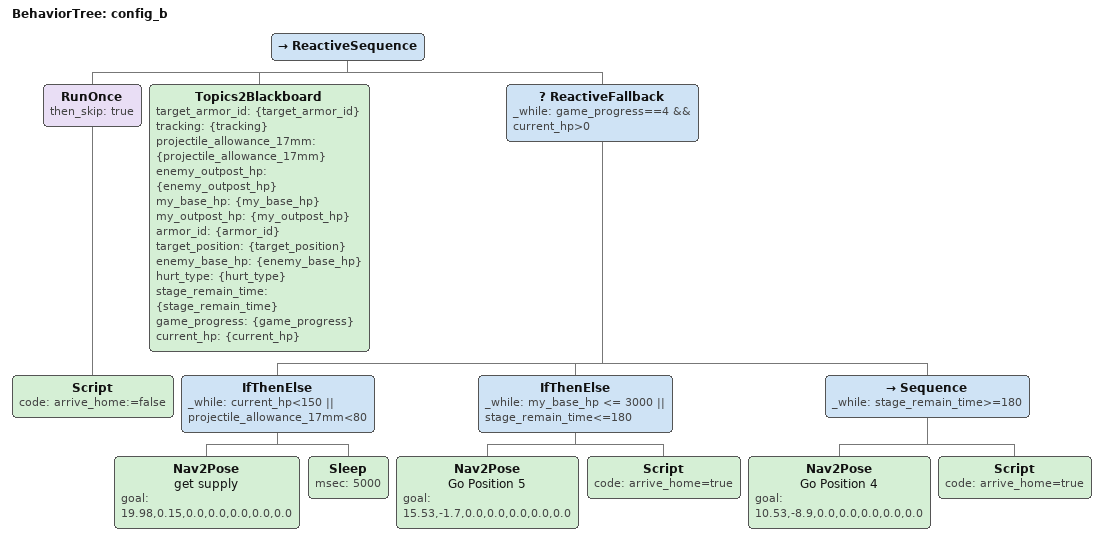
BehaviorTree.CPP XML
<?xml version="1.0" encoding="UTF-8"?>
<root BTCPP_format="4">
  <BehaviorTree ID="config_b">
    <ReactiveSequence>
      <RunOnce then_skip="true">
        <Script code="arrive_home:=false"/>
      </RunOnce>
      <Topics2Blackboard target_armor_id="{target_armor_id}"
                         tracking="{tracking}"
                         projectile_allowance_17mm="{projectile_allowance_17mm}"
                         enemy_outpost_hp="{enemy_outpost_hp}"
                         my_base_hp="{my_base_hp}"
                         my_outpost_hp="{my_outpost_hp}"
                         armor_id="{armor_id}"
                         target_position="{target_position}"
                         enemy_base_hp="{enemy_base_hp}"
                         hurt_type="{hurt_type}"
                         stage_remain_time="{stage_remain_time}"
                         game_progress="{game_progress}"
                         current_hp="{current_hp}"/>
      <ReactiveFallback _while="game_progress==4 &amp;&amp; current_hp&gt;0">
        <IfThenElse _while="current_hp&lt;150 || projectile_allowance_17mm&lt;80">
          <Nav2Pose name="get supply"
                    goal="19.98,0.15,0.0,0.0,0.0,0.0,0.0"/>
          <Sleep msec="5000"/>
        </IfThenElse>

        <IfThenElse _while="my_base_hp &lt;= 3000 || stage_remain_time&lt;=180">
          <Nav2Pose name="Go Position 5"
                    goal="15.53,-1.7,0.0,0.0,0.0,0.0,0.0"/>
          <Script code="arrive_home=true"/>
        </IfThenElse>

        <Sequence _while="stage_remain_time&gt;=180&#10;">
          <Nav2Pose name="Go Position 4"
                    goal="10.53,-8.9,0.0,0.0,0.0,0.0,0.0"/>
          <Script code="arrive_home=true"/>
        </Sequence>

      </ReactiveFallback>
    </ReactiveSequence>
  </BehaviorTree>

</root>
